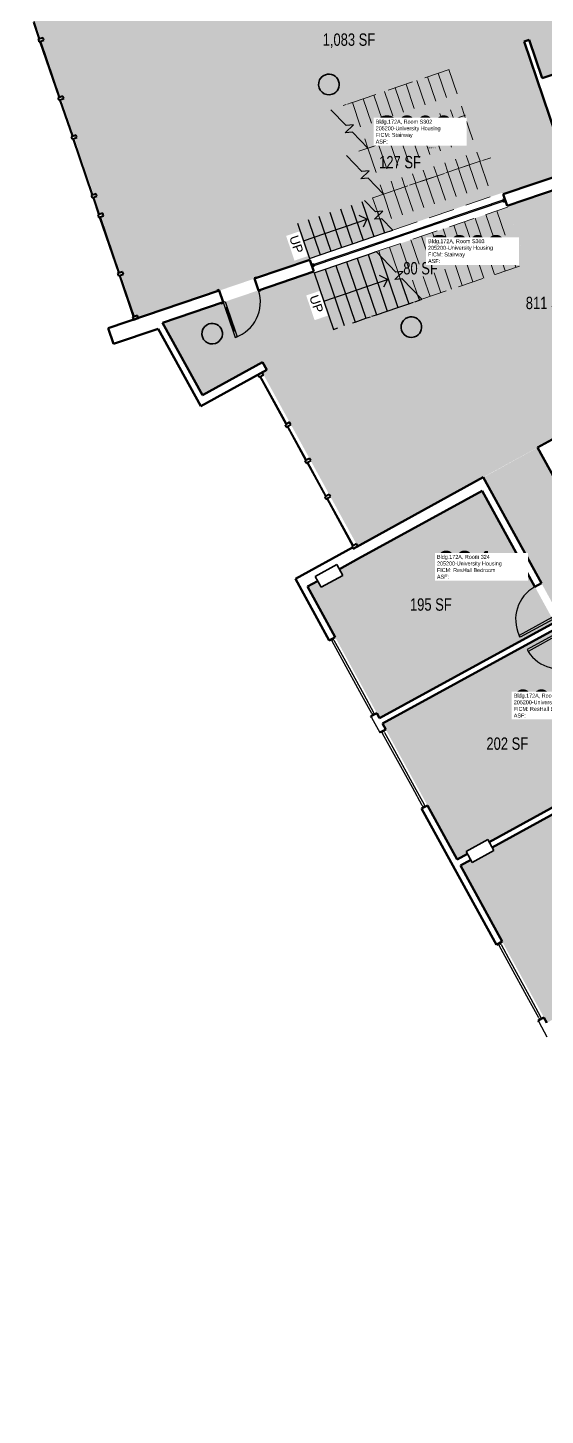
# Model space of a CAD drawing. Header units: inches. Extents: x 69231989 to 69233852, y 27661192 to 27663777.
# Drawn here: x 69232303 to 69232806, y 27661370 to 27662717 of the extents above; entities that cross this region are included whole.
import ezdxf
from ezdxf.enums import TextEntityAlignment as Align

# ---------------------------------------------------------------- set-up
doc = ezdxf.new("R2010")
doc.units = ezdxf.units.IN
doc.header["$LTSCALE"] = 100
doc.header["$MEASUREMENT"] = 0
doc.linetypes.add('DASHED2', pattern=[0.375, 0.25, -0.125])
for name, color, linetype in [('A-COLS', 5, 'CONTINUOUS'), ('A-DOOR', 2, 'CONTINUOUS'), ('A-FLOR', 3, 'CONTINUOUS'), ('A-GLAZ', 1, 'CONTINUOUS'), ('A-IDEN-RNUM', 7, 'CONTINUOUS'), ('A-IDEN-SNUM', 4, 'CONTINUOUS'), ('A-IDEN-VNUM', 4, 'CONTINUOUS'), ('A-WALL', 5, 'CONTINUOUS'), ('AREA-TEXT', 3, 'CONTINUOUS'), ('Rooms-Category-Color', 7, 'CONTINUOUS'), ('Rooms-College-Color', 7, 'CONTINUOUS'), ('Rooms-Department-Color', 7, 'CONTINUOUS'), ('Rooms-Division-Color', 7, 'CONTINUOUS'), ('Rooms-Information', 7, 'CONTINUOUS')]:
    doc.layers.add(name, color=color, linetype=linetype)
doc.styles.add('Arial', font='arial.ttf')
doc.styles.add('CP_AREA', font='arial.ttf', dxfattribs={"height": 15})
doc.styles.add('CP_ROOMSNUMBER', font='arial.ttf', dxfattribs={"height": 1})
doc.styles.add('CP_ROOMVNUMBER', font='arial.ttf', dxfattribs={"width": 0.85, "height": 0.075})

# ---------------------------------------------------------------- blocks, each defined once
blk = doc.blocks.new('08_Single-Flush - 08_Single-Flush_3_-0_ x 7_-0_-5597140-LEVEL 3')
at = {"layer": 'A-DOOR', "color": 7}
for p, q in [((16, 3.6), (16, 39.6)), ((18, 39.6), (16, 39.6)), ((18, 3.6), (18, 39.6)), ((18, 3.6), (16, 3.6))]:
    blk.add_line(p, q, dxfattribs=at)
at = {"layer": 'A-DOOR', "lineweight": 25}
blk.add_arc((18, 3.6), 36, 93.1847, 180, dxfattribs=at)
blk = doc.blocks.new('08_Single-Flush - 08_Single-Flush_3_-0_ x 7_-0_-5597139-LEVEL 3')
at = {"layer": 'A-DOOR', "color": 7}
for p, q in [((16, -3.6), (16, -39.6)), ((18, -3.6), (16, -3.6)), ((18, -3.6), (18, -39.6)), ((18, -39.6), (16, -39.6))]:
    blk.add_line(p, q, dxfattribs=at)
at = {"layer": 'A-DOOR', "lineweight": 25}
blk.add_arc((18, -3.6), 36, 180, 266.8153, dxfattribs=at)

msp = doc.modelspace()

# ---------------------------------------------------------------- hatches: boundary and pattern name
at = {"layer": 'Rooms-Category-Color', "true_color": 0xadadad}
for points in [[(69232828, 27662576.9), (69232827.9, 27662577.5), (69232798.8, 27662662.9), (69232797.7, 27662666.4), (69232797.7, 27662666.4), (69232785, 27662703.6), (69232790, 27662705.3), (69232802.6, 27662668.1), (69232880.5, 27662694.5), (69232867.8, 27662731.7), (69232886, 27662737.9), (69232901.1, 27662743), (69232899.9, 27662746.7), (69232887.6, 27662782.9), (69232839.2, 27662925.3), (69232778.4, 27662904.6), (69232775.9, 27662903.8), (69232615.9, 27662849.4), (69232614.6, 27662849), (69232564.7, 27662832.1), (69232543.7, 27662824.9), (69232541.2, 27662824.1), (69232540.3, 27662826.5), (69232536.7, 27662837.3), (69232529.3, 27662859.1), (69232528.4, 27662861.6), (69232523.8, 27662875.2), (69232471.1, 27662857.3), (69232488.5, 27662806.2), (69232328, 27662751.6), (69232305.3, 27662743.9), (69232303.2, 27662743.2), (69232303.4, 27662742.7), (69232408.2, 27662434.3), (69232426.5, 27662440.5), (69232427.3, 27662440.8), (69232430.4, 27662441.8), (69232577.1, 27662491.7), (69232565.1, 27662527.2), (69232639.8, 27662552.5), (69232609.6, 27662641.5), (69232722.3, 27662679.8), (69232764.6, 27662555.4)], [(69232722.5, 27662679.9), (69232764.1, 27662556.8), (69232576.7, 27662493.1), (69232565.1, 27662527.2), (69232639.8, 27662552.5), (69232609.6, 27662641.5)], [(69232531.2, 27662392.3), (69232535.3, 27662384.8), (69232530.9, 27662382.4), (69232623.3, 27662213.9), (69232848.6, 27662337.2), (69232819.9, 27662389.5), (69232990.7, 27662483.2), (69233019.4, 27662431), (69233165.4, 27662511.1), (69233114.2, 27662661.5), (69232768.5, 27662544), (69232787.5, 27662487.9), (69232600, 27662424.2), (69232581, 27662480.3), (69232434.1, 27662430.5), (69232472.7, 27662360.2)], [(69232581.4, 27662479.2), (69232600, 27662424.2), (69232787.5, 27662487.9), (69232768.9, 27662542.8)], [(69233297.9, 27661399.1), (69233195.3, 27661586), (69233258.4, 27661620.7), (69233228.5, 27661675.2), (69233165.4, 27661640.5), (69233103.9, 27661752.5), (69233103.4, 27661752.2), (69233097.6, 27661762.8), (69233103.4, 27661765.9), (69233376, 27661915.6), (69233381.4, 27661918.5), (69233387.2, 27661908), (69233387.1, 27661907.9), (69233475.7, 27661746.5), (69233478.3, 27661741.8), (69233478.3, 27661741.8), (69233479.7, 27661739.2), (69233574.1, 27661567.3), (69233581.1, 27661554.6), (69233633.8, 27661583.5), (69233617.9, 27661612.5), (69233617.9, 27661612.5), (69233587.7, 27661667.6), (69233500.5, 27661826.3), (69233437, 27661942), (69233349.8, 27662100.8), (69233286.1, 27662217), (69233210.8, 27662354.1), (69233134.1, 27662493.8), (69233081.5, 27662464.9), (69233087.6, 27662453.7), (69233085, 27662452.3), (69233103.4, 27662418.7), (69233106.1, 27662420.2), (69233115.9, 27662402.2), (69233134.4, 27662368.6), (69233134.4, 27662368.6), (69233172.7, 27662298.8), (69233170.1, 27662297.3), (69233188.5, 27662263.8), (69233191.1, 27662265.2), (69233192.4, 27662262.8), (69233192.4, 27662262.8), (69233239.4, 27662177.3), (69233291.3, 27662082.7), (69233291.6, 27662082.2), (69233291.6, 27662082.2), (69233306.5, 27662055), (69233337.2, 27661999), (69233337.5, 27661998.5), (69233338.8, 27661996.2), (69233352.6, 27661971.2), (69233289, 27661936.3), (69233289, 27661936.3), (69233133, 27661850.7), (69233069.2, 27661815.6), (69233055.4, 27661840.7), (69233053.6, 27661843.9), (69233051.1, 27661848.5), (69233023.1, 27661899.5), (69233007.9, 27661927.1), (69233008, 27661927.1), (69232938.1, 27662054.3), (69232910.3, 27662105), (69232798.1, 27662309.4), (69232745.5, 27662280.5), (69232822.2, 27662140.7), (69232897.5, 27662003.5), (69232961.3, 27661887.4), (69233048.1, 27661729.2), (69233196.7, 27661458.5), (69233196.7, 27661458.5), (69233198.7, 27661454.8), (69233228.2, 27661401.2), (69233228.2, 27661401.2), (69233233, 27661392.4), (69233245.2, 27661370.2)]]:
    msp.add_hatch(color=253, dxfattribs=at).paths.add_polyline_path(points)
at = {"layer": 'Rooms-Category-Color', "true_color": 0x728ef3}
for points in [[(69232744.3, 27662267.6), (69232671.3, 27662227.5), (69232626.5, 27662202.9), (69232624.4, 27662201.8), (69232624.3, 27662201.7), (69232623, 27662201), (69232605.7, 27662191.5), (69232609, 27662185.4), (69232588, 27662173.9), (69232584.6, 27662179.9), (69232574.7, 27662174.5), (69232644.8, 27662046.7), (69232814.4, 27662139.8)], [(69232889.7, 27662002.6), (69232817.3, 27662134.6), (69232647.6, 27662041.5), (69232720.1, 27661909.5), (69232730.1, 27661915), (69232730.1, 27661915), (69232728.8, 27661917.4), (69232747, 27661927.3), (69232749.8, 27661928.9), (69232751.1, 27661926.5)], [(69232953.5, 27661886.4), (69232892.6, 27661997.5), (69232753.9, 27661921.4), (69232755.6, 27661918.4), (69232734.6, 27661906.9), (69232734.5, 27661906.8), (69232733.2, 27661909.3), (69232723.2, 27661903.8), (69232807.1, 27661751.1), (69232889.5, 27661796.3), (69232866.3, 27661838.6)]]:
    msp.add_hatch(color=171, dxfattribs=at).paths.add_polyline_path(points)
at = {"layer": 'Rooms-College-Color', "true_color": 0xadadad}
for points in [[(69232828, 27662576.9), (69232827.9, 27662577.5), (69232798.8, 27662662.9), (69232797.7, 27662666.4), (69232797.7, 27662666.4), (69232785, 27662703.6), (69232790, 27662705.3), (69232802.6, 27662668.1), (69232880.5, 27662694.5), (69232867.8, 27662731.7), (69232886, 27662737.9), (69232901.1, 27662743), (69232899.9, 27662746.7), (69232887.6, 27662782.9), (69232839.2, 27662925.3), (69232778.4, 27662904.6), (69232775.9, 27662903.8), (69232615.9, 27662849.4), (69232614.6, 27662849), (69232564.7, 27662832.1), (69232543.7, 27662824.9), (69232541.2, 27662824.1), (69232540.3, 27662826.5), (69232536.7, 27662837.3), (69232529.3, 27662859.1), (69232528.4, 27662861.6), (69232523.8, 27662875.2), (69232471.1, 27662857.3), (69232488.5, 27662806.2), (69232328, 27662751.6), (69232305.3, 27662743.9), (69232303.2, 27662743.2), (69232303.4, 27662742.7), (69232408.2, 27662434.3), (69232426.5, 27662440.5), (69232427.3, 27662440.8), (69232430.4, 27662441.8), (69232577.1, 27662491.7), (69232565.1, 27662527.2), (69232639.8, 27662552.5), (69232609.6, 27662641.5), (69232722.3, 27662679.8), (69232764.6, 27662555.4)], [(69232722.5, 27662679.9), (69232764.1, 27662556.8), (69232576.7, 27662493.1), (69232565.1, 27662527.2), (69232639.8, 27662552.5), (69232609.6, 27662641.5)], [(69232531.2, 27662392.3), (69232535.3, 27662384.8), (69232530.9, 27662382.4), (69232623.3, 27662213.9), (69232848.6, 27662337.2), (69232819.9, 27662389.5), (69232990.7, 27662483.2), (69233019.4, 27662431), (69233165.4, 27662511.1), (69233114.2, 27662661.5), (69232768.5, 27662544), (69232787.5, 27662487.9), (69232600, 27662424.2), (69232581, 27662480.3), (69232434.1, 27662430.5), (69232472.7, 27662360.2)], [(69232581.4, 27662479.2), (69232600, 27662424.2), (69232787.5, 27662487.9), (69232768.9, 27662542.8)], [(69233297.9, 27661399.1), (69233195.3, 27661586), (69233258.4, 27661620.7), (69233228.5, 27661675.2), (69233165.4, 27661640.5), (69233103.9, 27661752.5), (69233103.4, 27661752.2), (69233097.6, 27661762.8), (69233103.4, 27661765.9), (69233376, 27661915.6), (69233381.4, 27661918.5), (69233387.2, 27661908), (69233387.1, 27661907.9), (69233475.7, 27661746.5), (69233478.3, 27661741.8), (69233478.3, 27661741.8), (69233479.7, 27661739.2), (69233574.1, 27661567.3), (69233581.1, 27661554.6), (69233633.8, 27661583.5), (69233617.9, 27661612.5), (69233617.9, 27661612.5), (69233587.7, 27661667.6), (69233500.5, 27661826.3), (69233437, 27661942), (69233349.8, 27662100.8), (69233286.1, 27662217), (69233210.8, 27662354.1), (69233134.1, 27662493.8), (69233081.5, 27662464.9), (69233087.6, 27662453.7), (69233085, 27662452.3), (69233103.4, 27662418.7), (69233106.1, 27662420.2), (69233115.9, 27662402.2), (69233134.4, 27662368.6), (69233134.4, 27662368.6), (69233172.7, 27662298.8), (69233170.1, 27662297.3), (69233188.5, 27662263.8), (69233191.1, 27662265.2), (69233192.4, 27662262.8), (69233192.4, 27662262.8), (69233239.4, 27662177.3), (69233291.3, 27662082.7), (69233291.6, 27662082.2), (69233291.6, 27662082.2), (69233306.5, 27662055), (69233337.2, 27661999), (69233337.5, 27661998.5), (69233338.8, 27661996.2), (69233352.6, 27661971.2), (69233289, 27661936.3), (69233289, 27661936.3), (69233133, 27661850.7), (69233069.2, 27661815.6), (69233055.4, 27661840.7), (69233053.6, 27661843.9), (69233051.1, 27661848.5), (69233023.1, 27661899.5), (69233007.9, 27661927.1), (69233008, 27661927.1), (69232938.1, 27662054.3), (69232910.3, 27662105), (69232798.1, 27662309.4), (69232745.5, 27662280.5), (69232822.2, 27662140.7), (69232897.5, 27662003.5), (69232961.3, 27661887.4), (69233048.1, 27661729.2), (69233196.7, 27661458.5), (69233196.7, 27661458.5), (69233198.7, 27661454.8), (69233228.2, 27661401.2), (69233228.2, 27661401.2), (69233233, 27661392.4), (69233245.2, 27661370.2)], [(69232744.3, 27662267.6), (69232671.3, 27662227.5), (69232626.5, 27662202.9), (69232624.4, 27662201.8), (69232624.3, 27662201.7), (69232623, 27662201), (69232605.7, 27662191.5), (69232609, 27662185.4), (69232588, 27662173.9), (69232584.6, 27662179.9), (69232574.7, 27662174.5), (69232644.8, 27662046.7), (69232814.4, 27662139.8)], [(69232889.7, 27662002.6), (69232817.3, 27662134.6), (69232647.6, 27662041.5), (69232720.1, 27661909.5), (69232730.1, 27661915), (69232730.1, 27661915), (69232728.8, 27661917.4), (69232747, 27661927.3), (69232749.8, 27661928.9), (69232751.1, 27661926.5)], [(69232953.5, 27661886.4), (69232892.6, 27661997.5), (69232753.9, 27661921.4), (69232755.6, 27661918.4), (69232734.6, 27661906.9), (69232734.5, 27661906.8), (69232733.2, 27661909.3), (69232723.2, 27661903.8), (69232807.1, 27661751.1), (69232889.5, 27661796.3), (69232866.3, 27661838.6)]]:
    msp.add_hatch(color=253, dxfattribs=at).paths.add_polyline_path(points)
at = {"layer": 'Rooms-Department-Color', "true_color": 0xacacac}
for points in [[(69232828, 27662576.9), (69232827.9, 27662577.5), (69232798.8, 27662662.9), (69232797.7, 27662666.4), (69232797.7, 27662666.4), (69232785, 27662703.6), (69232790, 27662705.3), (69232802.6, 27662668.1), (69232880.5, 27662694.5), (69232867.8, 27662731.7), (69232886, 27662737.9), (69232901.1, 27662743), (69232899.9, 27662746.7), (69232887.6, 27662782.9), (69232839.2, 27662925.3), (69232778.4, 27662904.6), (69232775.9, 27662903.8), (69232615.9, 27662849.4), (69232614.6, 27662849), (69232564.7, 27662832.1), (69232543.7, 27662824.9), (69232541.2, 27662824.1), (69232540.3, 27662826.5), (69232536.7, 27662837.3), (69232529.3, 27662859.1), (69232528.4, 27662861.6), (69232523.8, 27662875.2), (69232471.1, 27662857.3), (69232488.5, 27662806.2), (69232328, 27662751.6), (69232305.3, 27662743.9), (69232303.2, 27662743.2), (69232303.4, 27662742.7), (69232408.2, 27662434.3), (69232426.5, 27662440.5), (69232427.3, 27662440.8), (69232430.4, 27662441.8), (69232577.1, 27662491.7), (69232565.1, 27662527.2), (69232639.8, 27662552.5), (69232609.6, 27662641.5), (69232722.3, 27662679.8), (69232764.6, 27662555.4)], [(69232722.5, 27662679.9), (69232764.1, 27662556.8), (69232576.7, 27662493.1), (69232565.1, 27662527.2), (69232639.8, 27662552.5), (69232609.6, 27662641.5)], [(69232531.2, 27662392.3), (69232535.3, 27662384.8), (69232530.9, 27662382.4), (69232623.3, 27662213.9), (69232848.6, 27662337.2), (69232819.9, 27662389.5), (69232990.7, 27662483.2), (69233019.4, 27662431), (69233165.4, 27662511.1), (69233114.2, 27662661.5), (69232768.5, 27662544), (69232787.5, 27662487.9), (69232600, 27662424.2), (69232581, 27662480.3), (69232434.1, 27662430.5), (69232472.7, 27662360.2)], [(69232581.4, 27662479.2), (69232600, 27662424.2), (69232787.5, 27662487.9), (69232768.9, 27662542.8)], [(69233297.9, 27661399.1), (69233195.3, 27661586), (69233258.4, 27661620.7), (69233228.5, 27661675.2), (69233165.4, 27661640.5), (69233103.9, 27661752.5), (69233103.4, 27661752.2), (69233097.6, 27661762.8), (69233103.4, 27661765.9), (69233376, 27661915.6), (69233381.4, 27661918.5), (69233387.2, 27661908), (69233387.1, 27661907.9), (69233475.7, 27661746.5), (69233478.3, 27661741.8), (69233478.3, 27661741.8), (69233479.7, 27661739.2), (69233574.1, 27661567.3), (69233581.1, 27661554.6), (69233633.8, 27661583.5), (69233617.9, 27661612.5), (69233617.9, 27661612.5), (69233587.7, 27661667.6), (69233500.5, 27661826.3), (69233437, 27661942), (69233349.8, 27662100.8), (69233286.1, 27662217), (69233210.8, 27662354.1), (69233134.1, 27662493.8), (69233081.5, 27662464.9), (69233087.6, 27662453.7), (69233085, 27662452.3), (69233103.4, 27662418.7), (69233106.1, 27662420.2), (69233115.9, 27662402.2), (69233134.4, 27662368.6), (69233134.4, 27662368.6), (69233172.7, 27662298.8), (69233170.1, 27662297.3), (69233188.5, 27662263.8), (69233191.1, 27662265.2), (69233192.4, 27662262.8), (69233192.4, 27662262.8), (69233239.4, 27662177.3), (69233291.3, 27662082.7), (69233291.6, 27662082.2), (69233291.6, 27662082.2), (69233306.5, 27662055), (69233337.2, 27661999), (69233337.5, 27661998.5), (69233338.8, 27661996.2), (69233352.6, 27661971.2), (69233289, 27661936.3), (69233289, 27661936.3), (69233133, 27661850.7), (69233069.2, 27661815.6), (69233055.4, 27661840.7), (69233053.6, 27661843.9), (69233051.1, 27661848.5), (69233023.1, 27661899.5), (69233007.9, 27661927.1), (69233008, 27661927.1), (69232938.1, 27662054.3), (69232910.3, 27662105), (69232798.1, 27662309.4), (69232745.5, 27662280.5), (69232822.2, 27662140.7), (69232897.5, 27662003.5), (69232961.3, 27661887.4), (69233048.1, 27661729.2), (69233196.7, 27661458.5), (69233196.7, 27661458.5), (69233198.7, 27661454.8), (69233228.2, 27661401.2), (69233228.2, 27661401.2), (69233233, 27661392.4), (69233245.2, 27661370.2)]]:
    msp.add_hatch(color=253, dxfattribs=at).paths.add_polyline_path(points)
at = {"layer": 'Rooms-Department-Color', "true_color": 0x604aed}
for points in [[(69232744.3, 27662267.6), (69232671.3, 27662227.5), (69232626.5, 27662202.9), (69232624.4, 27662201.8), (69232624.3, 27662201.7), (69232623, 27662201), (69232605.7, 27662191.5), (69232609, 27662185.4), (69232588, 27662173.9), (69232584.6, 27662179.9), (69232574.7, 27662174.5), (69232644.8, 27662046.7), (69232814.4, 27662139.8)], [(69232889.7, 27662002.6), (69232817.3, 27662134.6), (69232647.6, 27662041.5), (69232720.1, 27661909.5), (69232730.1, 27661915), (69232730.1, 27661915), (69232728.8, 27661917.4), (69232747, 27661927.3), (69232749.8, 27661928.9), (69232751.1, 27661926.5)], [(69232953.5, 27661886.4), (69232892.6, 27661997.5), (69232753.9, 27661921.4), (69232755.6, 27661918.4), (69232734.6, 27661906.9), (69232734.5, 27661906.8), (69232733.2, 27661909.3), (69232723.2, 27661903.8), (69232807.1, 27661751.1), (69232889.5, 27661796.3), (69232866.3, 27661838.6)]]:
    msp.add_hatch(color=173, dxfattribs=at).paths.add_polyline_path(points)
at = {"layer": 'Rooms-Division-Color', "true_color": 0xadadad}
for points in [[(69232828, 27662576.9), (69232827.9, 27662577.5), (69232798.8, 27662662.9), (69232797.7, 27662666.4), (69232797.7, 27662666.4), (69232785, 27662703.6), (69232790, 27662705.3), (69232802.6, 27662668.1), (69232880.5, 27662694.5), (69232867.8, 27662731.7), (69232886, 27662737.9), (69232901.1, 27662743), (69232899.9, 27662746.7), (69232887.6, 27662782.9), (69232839.2, 27662925.3), (69232778.4, 27662904.6), (69232775.9, 27662903.8), (69232615.9, 27662849.4), (69232614.6, 27662849), (69232564.7, 27662832.1), (69232543.7, 27662824.9), (69232541.2, 27662824.1), (69232540.3, 27662826.5), (69232536.7, 27662837.3), (69232529.3, 27662859.1), (69232528.4, 27662861.6), (69232523.8, 27662875.2), (69232471.1, 27662857.3), (69232488.5, 27662806.2), (69232328, 27662751.6), (69232305.3, 27662743.9), (69232303.2, 27662743.2), (69232303.4, 27662742.7), (69232408.2, 27662434.3), (69232426.5, 27662440.5), (69232427.3, 27662440.8), (69232430.4, 27662441.8), (69232577.1, 27662491.7), (69232565.1, 27662527.2), (69232639.8, 27662552.5), (69232609.6, 27662641.5), (69232722.3, 27662679.8), (69232764.6, 27662555.4)], [(69232722.5, 27662679.9), (69232764.1, 27662556.8), (69232576.7, 27662493.1), (69232565.1, 27662527.2), (69232639.8, 27662552.5), (69232609.6, 27662641.5)], [(69232531.2, 27662392.3), (69232535.3, 27662384.8), (69232530.9, 27662382.4), (69232623.3, 27662213.9), (69232848.6, 27662337.2), (69232819.9, 27662389.5), (69232990.7, 27662483.2), (69233019.4, 27662431), (69233165.4, 27662511.1), (69233114.2, 27662661.5), (69232768.5, 27662544), (69232787.5, 27662487.9), (69232600, 27662424.2), (69232581, 27662480.3), (69232434.1, 27662430.5), (69232472.7, 27662360.2)], [(69232581.4, 27662479.2), (69232600, 27662424.2), (69232787.5, 27662487.9), (69232768.9, 27662542.8)], [(69233297.9, 27661399.1), (69233195.3, 27661586), (69233258.4, 27661620.7), (69233228.5, 27661675.2), (69233165.4, 27661640.5), (69233103.9, 27661752.5), (69233103.4, 27661752.2), (69233097.6, 27661762.8), (69233103.4, 27661765.9), (69233376, 27661915.6), (69233381.4, 27661918.5), (69233387.2, 27661908), (69233387.1, 27661907.9), (69233475.7, 27661746.5), (69233478.3, 27661741.8), (69233478.3, 27661741.8), (69233479.7, 27661739.2), (69233574.1, 27661567.3), (69233581.1, 27661554.6), (69233633.8, 27661583.5), (69233617.9, 27661612.5), (69233617.9, 27661612.5), (69233587.7, 27661667.6), (69233500.5, 27661826.3), (69233437, 27661942), (69233349.8, 27662100.8), (69233286.1, 27662217), (69233210.8, 27662354.1), (69233134.1, 27662493.8), (69233081.5, 27662464.9), (69233087.6, 27662453.7), (69233085, 27662452.3), (69233103.4, 27662418.7), (69233106.1, 27662420.2), (69233115.9, 27662402.2), (69233134.4, 27662368.6), (69233134.4, 27662368.6), (69233172.7, 27662298.8), (69233170.1, 27662297.3), (69233188.5, 27662263.8), (69233191.1, 27662265.2), (69233192.4, 27662262.8), (69233192.4, 27662262.8), (69233239.4, 27662177.3), (69233291.3, 27662082.7), (69233291.6, 27662082.2), (69233291.6, 27662082.2), (69233306.5, 27662055), (69233337.2, 27661999), (69233337.5, 27661998.5), (69233338.8, 27661996.2), (69233352.6, 27661971.2), (69233289, 27661936.3), (69233289, 27661936.3), (69233133, 27661850.7), (69233069.2, 27661815.6), (69233055.4, 27661840.7), (69233053.6, 27661843.9), (69233051.1, 27661848.5), (69233023.1, 27661899.5), (69233007.9, 27661927.1), (69233008, 27661927.1), (69232938.1, 27662054.3), (69232910.3, 27662105), (69232798.1, 27662309.4), (69232745.5, 27662280.5), (69232822.2, 27662140.7), (69232897.5, 27662003.5), (69232961.3, 27661887.4), (69233048.1, 27661729.2), (69233196.7, 27661458.5), (69233196.7, 27661458.5), (69233198.7, 27661454.8), (69233228.2, 27661401.2), (69233228.2, 27661401.2), (69233233, 27661392.4), (69233245.2, 27661370.2)]]:
    msp.add_hatch(color=253, dxfattribs=at).paths.add_polyline_path(points)
at = {"layer": 'Rooms-Division-Color', "true_color": 0x604aed}
for points in [[(69232744.3, 27662267.6), (69232671.3, 27662227.5), (69232626.5, 27662202.9), (69232624.4, 27662201.8), (69232624.3, 27662201.7), (69232623, 27662201), (69232605.7, 27662191.5), (69232609, 27662185.4), (69232588, 27662173.9), (69232584.6, 27662179.9), (69232574.7, 27662174.5), (69232644.8, 27662046.7), (69232814.4, 27662139.8)], [(69232889.7, 27662002.6), (69232817.3, 27662134.6), (69232647.6, 27662041.5), (69232720.1, 27661909.5), (69232730.1, 27661915), (69232730.1, 27661915), (69232728.8, 27661917.4), (69232747, 27661927.3), (69232749.8, 27661928.9), (69232751.1, 27661926.5)], [(69232953.5, 27661886.4), (69232892.6, 27661997.5), (69232753.9, 27661921.4), (69232755.6, 27661918.4), (69232734.6, 27661906.9), (69232734.5, 27661906.8), (69232733.2, 27661909.3), (69232723.2, 27661903.8), (69232807.1, 27661751.1), (69232889.5, 27661796.3), (69232866.3, 27661838.6)]]:
    msp.add_hatch(color=173, dxfattribs=at).paths.add_polyline_path(points)

# ---------------------------------------------------------------- linework, layer by layer
at = {"layer": 'A-COLS', "lineweight": 35}
for p, q in [((69232582.2, 27662184.4), (69232603.2, 27662195.9)), ((69232588, 27662173.9), (69232582.2, 27662184.4)), ((69232609, 27662185.4), (69232588, 27662173.9)), ((69232603.2, 27662195.9), (69232609, 27662185.4)), ((69232728.8, 27661917.4), (69232749.8, 27661928.9)), ((69232749.8, 27661928.9), (69232755.6, 27661918.4)), ((69232734.5, 27661906.8), (69232728.8, 27661917.4)), ((69232755.6, 27661918.4), (69232734.5, 27661906.8))]:
    msp.add_line(p, q, dxfattribs=at)
for centre, start, end in [((69232595.5, 27662661.9), 108.7628, 288.7628), ((69232595.5, 27662661.9), 288.7628, 108.7628), ((69232482.2, 27662420), 108.7628, 288.7628), ((69232482.2, 27662420), 288.7628, 108.7628), ((69232675.5, 27662426.3), 108.7628, 288.7628), ((69232675.5, 27662426.3), 288.7628, 108.7628)]:
    msp.add_arc(centre, 10, start, end, dxfattribs=at)
at = {"layer": 'A-DOOR'}
for p, q in [((69232524.8, 27662475), (69232522.9, 27662474.3)), ((69232522.9, 27662474.3), (69232523.2, 27662473.4)), ((69232525.1, 27662474), (69232524.8, 27662475)), ((69232488.8, 27662462.8), (69232486.9, 27662462.1)), ((69232486.9, 27662462.1), (69232487.3, 27662461.2)), ((69232489.1, 27662461.8), (69232488.8, 27662462.8)), ((69232527.1, 27662462), (69232527.4, 27662461.1)), ((69232527.4, 27662461.1), (69232529.3, 27662461.7)), ((69232529.3, 27662461.7), (69232529, 27662462.7)), ((69232491.1, 27662449.8), (69232491.4, 27662448.9)), ((69232491.4, 27662448.9), (69232493.3, 27662449.5)), ((69232493, 27662450.5), (69232494.9, 27662451.1)), ((69232493, 27662450.5), (69232494.9, 27662444.8)), ((69232493.3, 27662449.5), (69232493, 27662450.5)), ((69232494.9, 27662451.1), (69232496.8, 27662445.4)), ((69232496.8, 27662445.4), (69232494.9, 27662444.8)), ((69232494.9, 27662444.8), (69232502.7, 27662422)), ((69232503.6, 27662422.4), (69232495.9, 27662445.1)), ((69232496.8, 27662445.4), (69232504.5, 27662422.7)), ((69232504.5, 27662422.7), (69232502.7, 27662422)), ((69232502.7, 27662422), (69232504.6, 27662416.4)), ((69232504.5, 27662422.7), (69232506.5, 27662417)), ((69232504.6, 27662416.4), (69232506.5, 27662417))]:
    msp.add_line(p, q, dxfattribs=at)
at = {"layer": 'A-DOOR', "lineweight": 25}
msp.add_arc((69232493, 27662450.5), 36, 288.7628, 18.7628, dxfattribs=at)
at = {"layer": 'A-FLOR', "linetype": 'DASHED2', "lineweight": 5}
for p, q in [((69232617.5, 27662644.2), (69232722.5, 27662679.9)), ((69232691.2, 27662669.3), (69232706.3, 27662624.8)), ((69232701.6, 27662672.8), (69232716.7, 27662628.3)), ((69232712, 27662676.4), (69232727.2, 27662631.8)), ((69232649.6, 27662655.1), (69232664.7, 27662610.6)), ((69232660, 27662658.7), (69232675.1, 27662614.2)), ((69232670.4, 27662662.2), (69232685.5, 27662617.7)), ((69232680.8, 27662665.7), (69232695.9, 27662621.2)), ((69232609.5, 27662641.5), (69232612.3, 27662642.5)), ((69232613.7, 27662642.9), (69232617.2, 27662644.1)), ((69232618.3, 27662644.5), (69232633.4, 27662600)), ((69232628.7, 27662648), (69232643.8, 27662603.5)), ((69232639.1, 27662651.6), (69232654.3, 27662607.1)), ((69232632.7, 27662599.7), (69232737.6, 27662635.4)), ((69232633.4, 27662600), (69232737.6, 27662635.4)), ((69232716.8, 27662628.3), (69232731.9, 27662583.8)), ((69232727.2, 27662631.8), (69232742.3, 27662587.3)), ((69232685.5, 27662617.7), (69232700.6, 27662573.2)), ((69232695.9, 27662621.2), (69232711, 27662576.7)), ((69232706.3, 27662624.8), (69232721.5, 27662580.3)), ((69232643.8, 27662603.5), (69232659, 27662559)), ((69232654.3, 27662607.1), (69232669.4, 27662562.6)), ((69232664.7, 27662610.6), (69232679.8, 27662566.1)), ((69232675.1, 27662614.2), (69232690.2, 27662569.7)), ((69232624.7, 27662597), (69232632.3, 27662599.6)), ((69232633.4, 27662600), (69232648.5, 27662555.5)), ((69232638.1, 27662552), (69232752.6, 27662590.8)), ((69232648.5, 27662555.5), (69232752.7, 27662590.9)), ((69232710.9, 27662576.7), (69232722.5, 27662542.6)), ((69232721.3, 27662580.2), (69232732.9, 27662546.1)), ((69232731.7, 27662583.8), (69232743.3, 27662549.7)), ((69232742.2, 27662587.3), (69232753.7, 27662553.2)), ((69232669.2, 27662562.5), (69232680.8, 27662528.4)), ((69232679.7, 27662566.1), (69232691.2, 27662532)), ((69232690.1, 27662569.6), (69232701.7, 27662535.5)), ((69232700.5, 27662573.1), (69232712.1, 27662539.1)), ((69232638, 27662551.9), (69232642.6, 27662538.3)), ((69232648.4, 27662555.5), (69232660, 27662521.4)), ((69232657.5, 27662520.5), (69232764.1, 27662556.8)), ((69232658.8, 27662559), (69232670.4, 27662524.9)), ((69232641.5, 27662499.6), (69232768.9, 27662542.8)), ((69232643.8, 27662534.9), (69232644.9, 27662531.5)), ((69232748, 27662535.8), (69232766.7, 27662480.9)), ((69232758.5, 27662539.3), (69232777.1, 27662484.4)), ((69232706.4, 27662521.6), (69232725, 27662466.7)), ((69232716.8, 27662525.2), (69232735.4, 27662470.2)), ((69232727.2, 27662528.7), (69232745.9, 27662473.8)), ((69232737.6, 27662532.2), (69232756.3, 27662477.3)), ((69232664.7, 27662507.5), (69232681.6, 27662457.7)), ((69232675.1, 27662511), (69232693.8, 27662456.1)), ((69232685.5, 27662514.5), (69232704.2, 27662459.6)), ((69232696, 27662518.1), (69232714.6, 27662463.2)), ((69232643.9, 27662500.4), (69232645.6, 27662495.3)), ((69232654.3, 27662503.9), (69232662.5, 27662479.9)), ((69232685.8, 27662453.4), (69232787.5, 27662487.9)), ((69232663.6, 27662476.5), (69232664.8, 27662473))]:
    msp.add_line(p, q, dxfattribs=at)
at = {"layer": 'A-FLOR'}
for p, q in [((69232612.3, 27662622), (69232597.5, 27662637.4)), ((69232611.4, 27662614.8), (69232619.5, 27662622.6)), ((69232618.6, 27662615.5), (69232611.4, 27662614.8)), ((69232619.5, 27662622.6), (69232612.3, 27662622)), ((69232633.4, 27662600), (69232618.6, 27662615.5)), ((69232627.5, 27662577.5), (69232612.6, 27662592.9)), ((69232633.1, 27662599.9), (69232633.4, 27662600)), ((69232626.5, 27662570.3), (69232634.6, 27662578.1)), ((69232634.6, 27662578.1), (69232627.5, 27662577.5)), ((69232633.7, 27662571), (69232626.5, 27662570.3)), ((69232648.5, 27662555.5), (69232633.7, 27662571)), ((69232627.6, 27662548.4), (69232639.2, 27662514.3)), ((69232640.7, 27662538.1), (69232630, 27662549.2)), ((69232648.2, 27662555.4), (69232648.5, 27662555.5)), ((69232585.9, 27662534.2), (69232597.5, 27662500.1)), ((69232596.3, 27662537.8), (69232607.9, 27662503.7)), ((69232606.7, 27662541.3), (69232618.3, 27662507.2)), ((69232617.2, 27662544.8), (69232628.7, 27662510.8)), ((69232632.4, 27662531), (69232624.8, 27662534.8)), ((69232639.7, 27662531), (69232647.8, 27662538.8)), ((69232647.8, 27662538.8), (69232640.7, 27662538.1)), ((69232642.6, 27662538.3), (69232643.8, 27662534.9)), ((69232565.1, 27662527.2), (69232576.7, 27662493.1)), ((69232575.5, 27662530.7), (69232587.1, 27662496.6)), ((69232591.7, 27662517.2), (69232602.1, 27662520.7)), ((69232602.1, 27662520.7), (69232612.5, 27662524.3)), ((69232612.5, 27662524.3), (69232623, 27662527.8)), ((69232623, 27662527.8), (69232632.4, 27662531)), ((69232632.4, 27662531), (69232628.7, 27662523.4)), ((69232646.9, 27662531.6), (69232639.7, 27662531)), ((69232644.9, 27662531.5), (69232649.6, 27662517.8)), ((69232657.5, 27662520.5), (69232646.9, 27662531.6)), ((69232649.6, 27662517.8), (69232657.5, 27662520.5)), ((69232570.9, 27662510.1), (69232581.3, 27662513.6)), ((69232581.3, 27662513.6), (69232591.7, 27662517.2)), ((69232607.9, 27662503.7), (69232618.3, 27662507.2)), ((69232618.3, 27662507.2), (69232628.7, 27662510.8)), ((69232628.7, 27662510.8), (69232639.2, 27662514.3)), ((69232639.2, 27662514.3), (69232649.6, 27662517.8)), ((69232576.7, 27662493.1), (69232587.1, 27662496.6)), ((69232587.1, 27662496.6), (69232597.5, 27662500.1)), ((69232597.5, 27662500.1), (69232607.9, 27662503.7)), ((69232612.6, 27662489.8), (69232623.1, 27662493.3)), ((69232623.1, 27662493.3), (69232633.5, 27662496.9)), ((69232623.1, 27662493.3), (69232641.7, 27662438.4)), ((69232633.5, 27662496.9), (69232641.5, 27662499.6)), ((69232633.5, 27662496.9), (69232652.1, 27662441.9)), ((69232660.5, 27662479.7), (69232641.5, 27662499.6)), ((69232645.6, 27662495.3), (69232662.5, 27662445.5)), ((69232581.4, 27662479.2), (69232591.8, 27662482.7)), ((69232591.8, 27662482.7), (69232602.2, 27662486.2)), ((69232591.8, 27662482.7), (69232610.5, 27662427.8)), ((69232602.2, 27662486.2), (69232612.6, 27662489.8)), ((69232602.2, 27662486.2), (69232620.9, 27662431.3)), ((69232612.6, 27662489.8), (69232631.3, 27662434.9)), ((69232659.6, 27662472.6), (69232667.7, 27662480.4)), ((69232667.7, 27662480.4), (69232660.5, 27662479.7)), ((69232662.5, 27662479.9), (69232663.6, 27662476.5)), ((69232581.4, 27662479.2), (69232600, 27662424.2)), ((69232632.4, 27662465.9), (69232642.8, 27662469.4)), ((69232642.8, 27662469.4), (69232652.3, 27662472.6)), ((69232652.3, 27662472.6), (69232644.7, 27662476.4)), ((69232652.3, 27662472.6), (69232648.5, 27662465)), ((69232666.7, 27662473.2), (69232659.6, 27662472.6)), ((69232664.8, 27662473), (69232673, 27662449)), ((69232685.8, 27662453.4), (69232666.7, 27662473.2)), ((69232590.7, 27662451.7), (69232601.1, 27662455.2)), ((69232601.1, 27662455.2), (69232611.5, 27662458.8)), ((69232611.5, 27662458.8), (69232622, 27662462.3)), ((69232622, 27662462.3), (69232632.4, 27662465.9)), ((69232681.6, 27662457.7), (69232683.4, 27662452.5)), ((69232683.4, 27662452.5), (69232685.8, 27662453.4)), ((69232641.7, 27662438.4), (69232652.1, 27662441.9)), ((69232652.1, 27662441.9), (69232662.5, 27662445.5)), ((69232662.5, 27662445.5), (69232673, 27662449)), ((69232673, 27662449), (69232677.5, 27662450.5)), ((69232678.9, 27662451), (69232683.4, 27662452.5)), ((69232618.5, 27662430.5), (69232620.9, 27662431.3)), ((69232620.9, 27662431.3), (69232631.3, 27662434.9)), ((69232631.3, 27662434.9), (69232635.8, 27662436.4)), ((69232637.2, 27662436.9), (69232641.7, 27662438.4)), ((69232600, 27662424.2), (69232604.2, 27662425.7))]:
    msp.add_line(p, q, dxfattribs=at)
at = {"layer": 'A-GLAZ'}
for p, q in [((69232308.4, 27662722.5), (69232314, 27662706)), ((69232315, 27662706.3), (69232309.4, 27662722.9)), ((69232314, 27662706), (69232315, 27662706.3)), ((69232315.8, 27662703.9), (69232314.8, 27662703.6)), ((69232314.8, 27662703.6), (69232333.3, 27662649.2)), ((69232334.3, 27662649.5), (69232315.8, 27662703.9)), ((69232333.3, 27662649.2), (69232334.3, 27662649.5)), ((69232335.1, 27662647.1), (69232334.1, 27662646.8)), ((69232334.1, 27662646.8), (69232346.2, 27662611.3)), ((69232347.2, 27662611.6), (69232335.1, 27662647.1)), ((69232346.2, 27662611.3), (69232347.2, 27662611.6)), ((69232348, 27662609.2), (69232347, 27662608.9)), ((69232347, 27662608.9), (69232365.5, 27662554.5)), ((69232366.5, 27662554.8), (69232348, 27662609.2)), ((69232365.5, 27662554.5), (69232366.5, 27662554.8)), ((69232367.3, 27662552.4), (69232366.3, 27662552.1)), ((69232366.3, 27662552.1), (69232371.9, 27662535.5)), ((69232372.9, 27662535.9), (69232367.3, 27662552.4)), ((69232764.5, 27662549.5), (69232719.5, 27662534.3)), ((69232719.8, 27662533.3), (69232764.8, 27662548.6)), ((69232764.3, 27662550), (69232764.5, 27662549.5)), ((69232764.8, 27662548.6), (69232764.5, 27662549.5)), ((69232764.8, 27662548.6), (69232765, 27662548.1)), ((69232371.9, 27662535.5), (69232372.9, 27662535.9)), ((69232719.5, 27662534.3), (69232672.6, 27662518.3)), ((69232373.7, 27662533.5), (69232372.7, 27662533.2)), ((69232372.7, 27662533.2), (69232391.2, 27662478.7)), ((69232392.2, 27662479), (69232373.7, 27662533.5)), ((69232673, 27662517.4), (69232719.8, 27662533.3)), ((69232672.6, 27662518.3), (69232625.8, 27662502.4)), ((69232626.1, 27662501.5), (69232673, 27662517.4)), ((69232625.8, 27662502.4), (69232580.8, 27662487.1)), ((69232581.1, 27662486.2), (69232626.1, 27662501.5)), ((69232580.8, 27662487.1), (69232581.1, 27662486.2)), ((69232391.2, 27662478.7), (69232392.2, 27662479)), ((69232393, 27662476.7), (69232392, 27662476.4)), ((69232392, 27662476.4), (69232405.7, 27662436.1)), ((69232406.7, 27662436.4), (69232393, 27662476.7)), ((69232405.7, 27662436.1), (69232406.7, 27662436.4)), ((69232529.2, 27662378.7), (69232528.4, 27662378.2)), ((69232528.4, 27662378.2), (69232553.7, 27662332)), ((69232554.6, 27662332.5), (69232529.2, 27662378.7)), ((69232553.7, 27662332), (69232554.6, 27662332.5)), ((69232555.8, 27662330.3), (69232554.9, 27662329.8)), ((69232554.9, 27662329.8), (69232572.9, 27662297)), ((69232573.8, 27662297.4), (69232555.8, 27662330.3)), ((69232572.9, 27662297), (69232573.8, 27662297.4)), ((69232575, 27662295.3), (69232574.1, 27662294.8)), ((69232574.1, 27662294.8), (69232592.2, 27662261.9)), ((69232593, 27662262.4), (69232575, 27662295.3)), ((69232592.2, 27662261.9), (69232593, 27662262.4)), ((69232594.2, 27662260.2), (69232593.4, 27662259.7)), ((69232593.4, 27662259.7), (69232618.6, 27662213.8)), ((69232619.4, 27662214.3), (69232594.2, 27662260.2)), ((69232618.6, 27662213.8), (69232619.4, 27662214.3)), ((69232597.7, 27662123.2), (69232598.6, 27662121.4)), ((69232608.3, 27662103.9), (69232598.6, 27662121.4)), ((69232600.4, 27662122.4), (69232599.4, 27662124.1)), ((69232600.4, 27662122.4), (69232610, 27662104.9)), ((69232627.5, 27662068.8), (69232608.3, 27662103.9)), ((69232610, 27662104.9), (69232629.3, 27662069.8)), ((69232637.1, 27662051.3), (69232627.5, 27662068.8)), ((69232629.3, 27662069.8), (69232638.9, 27662052.3)), ((69232637.1, 27662051.3), (69232638.1, 27662049.6)), ((69232639.9, 27662050.5), (69232638.9, 27662052.3)), ((69232646.8, 27662033.8), (69232647.7, 27662032)), ((69232657.3, 27662014.5), (69232647.7, 27662032)), ((69232649.5, 27662033), (69232648.5, 27662034.7)), ((69232649.5, 27662033), (69232659.1, 27662015.4)), ((69232676.6, 27661979.4), (69232657.3, 27662014.5)), ((69232659.1, 27662015.4), (69232678.3, 27661980.4)), ((69232686.2, 27661961.9), (69232676.6, 27661979.4)), ((69232678.3, 27661980.4), (69232688, 27661962.9)), ((69232686.2, 27661961.9), (69232687.2, 27661960.1)), ((69232688.9, 27661961.1), (69232688, 27661962.9)), ((69232759.8, 27661827.8), (69232760.8, 27661826)), ((69232770.4, 27661808.5), (69232760.8, 27661826)), ((69232762.6, 27661827), (69232761.6, 27661828.7)), ((69232762.6, 27661827), (69232772.2, 27661809.5)), ((69232789.7, 27661773.4), (69232770.4, 27661808.5)), ((69232772.2, 27661809.5), (69232791.4, 27661774.4)), ((69232799.3, 27661755.9), (69232789.7, 27661773.4)), ((69232791.4, 27661774.4), (69232801, 27661756.9)), ((69232799.3, 27661755.9), (69232800.3, 27661754.1)), ((69232802, 27661755.1), (69232801, 27661756.9))]:
    msp.add_line(p, q, dxfattribs=at)
at = {"layer": 'A-GLAZ', "lineweight": 40, "extrusion": (0, 0, -1)}
for p, q in [((69232318.1, 27662707.3), (69232313.3, 27662705.7)), ((69232313.3, 27662705.7), (69232313.6, 27662705)), ((69232313.6, 27662705), (69232313.9, 27662704.1)), ((69232313.9, 27662704.1), (69232314.1, 27662703.4)), ((69232314.1, 27662703.4), (69232318.9, 27662705)), ((69232318.5, 27662706), (69232318.1, 27662707.3)), ((69232318.9, 27662705), (69232318.5, 27662706)), ((69232337.4, 27662650.5), (69232332.6, 27662648.9)), ((69232332.6, 27662648.9), (69232332.9, 27662648.2)), ((69232332.9, 27662648.2), (69232333.2, 27662647.3)), ((69232333.2, 27662647.3), (69232333.4, 27662646.6)), ((69232333.4, 27662646.6), (69232338.2, 27662648.2)), ((69232337.8, 27662649.2), (69232337.4, 27662650.5)), ((69232338.2, 27662648.2), (69232337.8, 27662649.2)), ((69232350.2, 27662612.7), (69232345.5, 27662611)), ((69232345.5, 27662611), (69232345.7, 27662610.3)), ((69232345.7, 27662610.3), (69232346.1, 27662609.4)), ((69232346.1, 27662609.4), (69232346.3, 27662608.7)), ((69232346.3, 27662608.7), (69232351, 27662610.3)), ((69232350.7, 27662611.3), (69232350.2, 27662612.7)), ((69232351, 27662610.3), (69232350.7, 27662611.3)), ((69232369.5, 27662555.8), (69232364.8, 27662554.2)), ((69232364.8, 27662554.2), (69232365, 27662553.5)), ((69232365, 27662553.5), (69232365.4, 27662552.6)), ((69232365.4, 27662552.6), (69232365.6, 27662551.9)), ((69232365.6, 27662551.9), (69232370.3, 27662553.5)), ((69232370, 27662554.5), (69232369.5, 27662555.8)), ((69232370.3, 27662553.5), (69232370, 27662554.5)), ((69232766.2, 27662550.7), (69232764.3, 27662550)), ((69232764.3, 27662550), (69232765, 27662548.1)), ((69232765, 27662548.1), (69232766.9, 27662548.8)), ((69232766.9, 27662548.8), (69232766.2, 27662550.7)), ((69232376, 27662536.9), (69232371.2, 27662535.3)), ((69232371.2, 27662535.3), (69232371.5, 27662534.6)), ((69232371.5, 27662534.6), (69232371.8, 27662533.6)), ((69232371.8, 27662533.6), (69232372, 27662532.9)), ((69232372, 27662532.9), (69232376.8, 27662534.5)), ((69232376.4, 27662535.6), (69232376, 27662536.9)), ((69232376.8, 27662534.5), (69232376.4, 27662535.6)), ((69232395.3, 27662480.1), (69232390.5, 27662478.5)), ((69232395.7, 27662478.8), (69232395.3, 27662480.1)), ((69232390.5, 27662478.5), (69232390.8, 27662477.8)), ((69232390.8, 27662477.8), (69232391.1, 27662476.8)), ((69232391.1, 27662476.8), (69232391.3, 27662476.1)), ((69232391.3, 27662476.1), (69232396.1, 27662477.7)), ((69232396.1, 27662477.7), (69232395.7, 27662478.8)), ((69232409.7, 27662437.5), (69232405, 27662435.9)), ((69232405, 27662435.9), (69232405.8, 27662433.5)), ((69232405.8, 27662433.5), (69232410.5, 27662435.1)), ((69232410.5, 27662435.1), (69232409.7, 27662437.5)), ((69232557.4, 27662334), (69232553, 27662331.6)), ((69232553, 27662331.6), (69232554.2, 27662329.4)), ((69232554.2, 27662329.4), (69232558.6, 27662331.8)), ((69232558.6, 27662331.8), (69232557.4, 27662334)), ((69232576.6, 27662299), (69232572.3, 27662296.6)), ((69232572.3, 27662296.6), (69232573.5, 27662294.4)), ((69232573.5, 27662294.4), (69232577.9, 27662296.8)), ((69232577.9, 27662296.8), (69232576.6, 27662299)), ((69232595.9, 27662264), (69232591.5, 27662261.6)), ((69232591.5, 27662261.6), (69232592.7, 27662259.4)), ((69232592.7, 27662259.4), (69232597.1, 27662261.8)), ((69232597.1, 27662261.8), (69232595.9, 27662264)), ((69232622.3, 27662215.9), (69232617.9, 27662213.5)), ((69232617.9, 27662213.5), (69232619.1, 27662211.3)), ((69232619.1, 27662211.3), (69232623.5, 27662213.7)), ((69232623.5, 27662213.7), (69232622.3, 27662215.9))]:
    msp.add_line(p, q, dxfattribs=at)
at = {"layer": 'A-GLAZ', "lineweight": 40}
for p, q in [((69232580.6, 27662487.6), (69232578.7, 27662487)), ((69232578.7, 27662487), (69232579.4, 27662485.1)), ((69232579.4, 27662485.1), (69232581.3, 27662485.7)), ((69232581.3, 27662485.7), (69232580.6, 27662487.6)), ((69232530.9, 27662382.4), (69232526.5, 27662380)), ((69232526.5, 27662380), (69232527.7, 27662377.8)), ((69232527.7, 27662377.8), (69232532.1, 27662380.2)), ((69232532.1, 27662380.2), (69232530.9, 27662382.4))]:
    msp.add_line(p, q, dxfattribs=at)
at = {"layer": 'A-WALL', "lineweight": 50}
for p, q in [((69232790, 27662705.3), (69232785, 27662703.6)), ((69232785, 27662703.6), (69232828, 27662576.9)), ((69232802.6, 27662668.1), (69232790, 27662705.3)), ((69232880.5, 27662694.5), (69232802.6, 27662668.1)), ((69232828, 27662576.9), (69232764.6, 27662555.4)), ((69232768.5, 27662544), (69232847.7, 27662570.9)), ((69232764.6, 27662555.4), (69232768.5, 27662544)), ((69232577.1, 27662491.7), (69232523.2, 27662473.4)), ((69232527.1, 27662462), (69232581, 27662480.3)), ((69232581, 27662480.3), (69232577.1, 27662491.7)), ((69232523.2, 27662473.4), (69232527.1, 27662462)), ((69232489.1, 27662461.8), (69232381.4, 27662425.2)), ((69232493, 27662450.5), (69232489.1, 27662461.8)), ((69233081.4, 27662465), (69232798.1, 27662309.5)), ((69232434.1, 27662430.5), (69232493, 27662450.5)), ((69232472.7, 27662360.2), (69232434.1, 27662430.5)), ((69232381.4, 27662425.2), (69232386.6, 27662410.1)), ((69232386.6, 27662410.1), (69232429.9, 27662424.8)), ((69232429.9, 27662424.8), (69232471.1, 27662349.6)), ((69232531.2, 27662392.3), (69232472.7, 27662360.2)), ((69232535.3, 27662384.8), (69232531.2, 27662392.3)), ((69232471.1, 27662349.6), (69232535.3, 27662384.8)), ((69232798.1, 27662309.5), (69232889.4, 27662143.1)), ((69232745.4, 27662280.6), (69232619.1, 27662211.3)), ((69232801.9, 27662177.8), (69232745.4, 27662280.6)), ((69232624.4, 27662201.8), (69232744.3, 27662267.6)), ((69232744.3, 27662267.6), (69232795.5, 27662174.3)), ((69232618.6, 27662212.3), (69232563.2, 27662181.9)), ((69232605.7, 27662191.5), (69232624.3, 27662201.7)), ((69232563.2, 27662181.9), (69232595.9, 27662122.2)), ((69232574.7, 27662174.5), (69232584.6, 27662179.9)), ((69232601.6, 27662125.4), (69232574.7, 27662174.5)), ((69232795.5, 27662174.3), (69232801.9, 27662177.8)), ((69232814.4, 27662139.8), (69232644.8, 27662046.7)), ((69232647.6, 27662041.5), (69232817.3, 27662134.6)), ((69232595.9, 27662122.2), (69232601.6, 27662125.4)), ((69232642, 27662051.7), (69232636.3, 27662048.6)), ((69232644.8, 27662046.7), (69232642, 27662051.7)), ((69232636.3, 27662048.6), (69232637, 27662047.4)), ((69232645.5, 27662033.1), (69232650.7, 27662035.9)), ((69232650.7, 27662035.9), (69232647.6, 27662041.5)), ((69232889.7, 27662002.6), (69232751.1, 27661926.5)), ((69232753.9, 27661921.4), (69232892.6, 27661997.5)), ((69232691.2, 27661962.1), (69232685.5, 27661959)), ((69232685.5, 27661959), (69232728.5, 27661880.8)), ((69232720.1, 27661909.5), (69232691.2, 27661962.1)), ((69232730.1, 27661915), (69232720.1, 27661909.5)), ((69232723.2, 27661903.8), (69232733.2, 27661909.3)), ((69232763.8, 27661829.9), (69232723.2, 27661903.8)), ((69232728.5, 27661880.8), (69232758.1, 27661826.8)), ((69232758.1, 27661826.8), (69232763.8, 27661829.9)), ((69232804.2, 27661756.3), (69232798.5, 27661753.2)), ((69232798.5, 27661753.2), (69232799.2, 27661752)), ((69232807.1, 27661751.1), (69232804.2, 27661756.3))]:
    msp.add_line(p, q, dxfattribs=at)
at = {"layer": 'A-WALL'}
for p, q in [((69232637, 27662047.4), (69232645, 27662032.8)), ((69232645, 27662032.8), (69232645.5, 27662033.1)), ((69232799.2, 27661752), (69232807.2, 27661737.4))]:
    msp.add_line(p, q, dxfattribs=at)

# ---------------------------------------------------------------- block references
at = {"layer": 'A-DOOR'}
for name, p, rotation in [('08_Single-Flush - 08_Single-Flush_3_-0_ x 7_-0_-5597139-LEVEL 3', (69232807.3, 27662160.2), 298.7628105889667), ('08_Single-Flush - 08_Single-Flush_3_-0_ x 7_-0_-5597140-LEVEL 3', (69232831.3, 27662116.6), 118.7628105889666)]:
    msp.add_blockref(name, p, dxfattribs=dict(at, rotation=rotation))

# ---------------------------------------------------------------- texts
at = {"layer": 'A-IDEN-RNUM', "style": 'CP_ROOMSNUMBER'}
for s, p in [('S302-00', (69232691.2, 27662599.9)), ('S303-00', (69232691.9, 27662488.5)), ('0324-00', (69232720.6, 27662190.9)), ('0323-00', (69232795.2, 27662056.2))]:
    msp.add_text(s, height=1, dxfattribs=at).set_placement(p)
at = {"layer": 'A-IDEN-SNUM', "style": 'CP_ROOMSNUMBER'}
for s, p in [('172AS30200', (69232691.1, 27662599.9)), ('172AS30300', (69232691.8, 27662488.5)), ('172A032400', (69232720.5, 27662190.9)), ('172A032300', (69232795.1, 27662056.2))]:
    msp.add_text(s, height=1, dxfattribs=at).set_placement(p)
at = {"layer": 'A-IDEN-VNUM', "style": 'CP_ROOMVNUMBER', "width": 0.85}
for s, p in [('S302', (69232641, 27662604.5)), ('S303', (69232691.8, 27662488.5)), ('324', (69232700.4, 27662182.1)), ('323', (69232775, 27662047.4))]:
    msp.add_text(s, height=27, dxfattribs=at).set_placement(p)
at = {"layer": 'AREA-TEXT', "style": 'CP_AREA', "width": 0.75}
for s, p in [('1,083 SF', (69232615, 27662705.4)), ('127 SF', (69232664.6, 27662586.5)), ('80 SF', (69232684.5, 27662483.5)), ('811 SF', (69232806.9, 27662449.8)), ('195 SF', (69232694.5, 27662157.1)), ('202 SF', (69232768.7, 27662022.1))]:
    msp.add_text(s, height=12, dxfattribs=at).set_placement(p, align=Align.MIDDLE_CENTER)

# ---------------------------------------------------------------- next in the draw order: texts
at = {"layer": 'A-FLOR', "char_height": 9, "width": 20.851, "attachment_point": 1, "rotation": 288.7628, "line_spacing_factor": 0.941778, "style": 'Arial', "bg_fill": 3, "box_fill_scale": 1.25, "bg_fill_color": 256, "bg_fill_true_color": 13158600, "bg_fill_transparency": 0}
for insert in [(69232565.4, 27662516.4), (69232584.9, 27662458.6)]:
    msp.add_mtext('UP', dxfattribs=dict(at, insert=insert))
at = {"layer": 'Rooms-Information', "char_height": 3.857, "width": 86.4, "attachment_point": 7, "style": 'CP_ROOMVNUMBER', "bg_fill": 3, "box_fill_scale": 1.5, "bg_fill_color": 256, "bg_fill_true_color": 13158600, "bg_fill_transparency": 0}
for s, insert in [('Bldg.172A, Room S302^M^J205200-University Housing^M^JFICM: Stairway^M^JASF: ', (69232641, 27662604.5)), ('Bldg.172A, Room S303^M^J205200-University Housing^M^JFICM: Stairway^M^JASF: ', (69232691.8, 27662488.5)), ('Bldg.172A, Room 324^M^J205200-University Housing^M^JFICM: ResHall Bedroom^M^JASF: ', (69232700.4, 27662182.1)), ('Bldg.172A, Room 323^M^J205200-University Housing^M^JFICM: ResHall Bedroom^M^JASF: ', (69232775, 27662047.4))]:
    msp.add_mtext(s, dxfattribs=dict(at, insert=insert))

doc.saveas('drawing.dxf')
